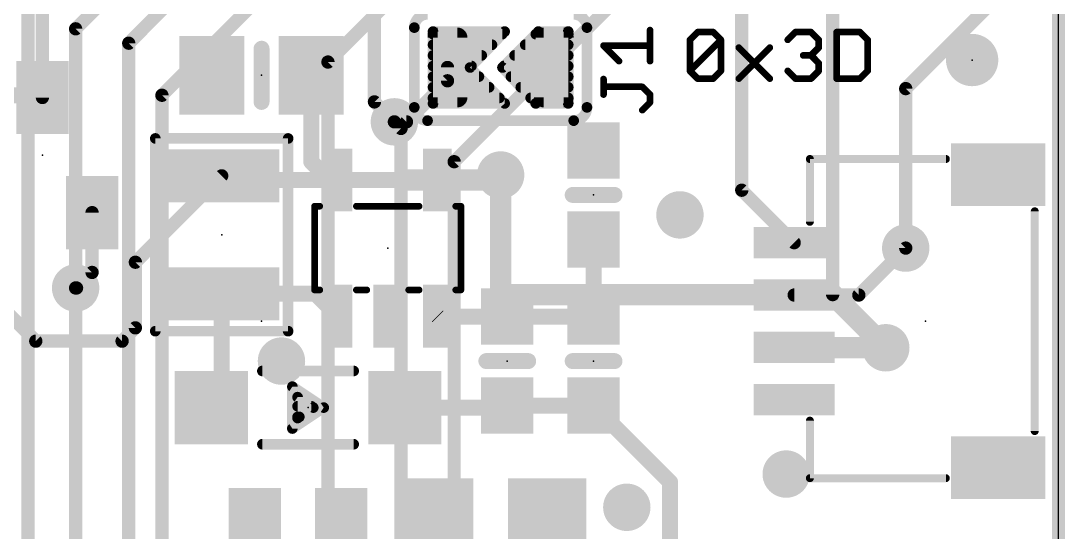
# Model space of a CAD drawing. Extents: x -0.1 to 30.6, y -5.2 to 35.7.
# Drawn here: x 10.64 to 30.61, y 11.21 to 20.98 of the extents above; entities that cross this region are included whole.
import ezdxf

# ---------------------------------------------------------------- set-up
doc = ezdxf.new("R2010")
doc.units = 0
for name, color, linetype in [('1', 12, 'CONTINUOUS'), ('16', 5, 'CONTINUOUS'), ('18', 110, 'CONTINUOUS'), ('20', 53, 'CONTINUOUS'), ('21', 40, 'CONTINUOUS'), ('23', 40, 'CONTINUOUS'), ('24', 6, 'CONTINUOUS')]:
    doc.layers.add(name, color=color, linetype=linetype)

# ---------------------------------------------------------------- blocks, each defined once
blk = doc.blocks.new('RECT')
blk.add_solid([(-0.5, -0.5), (0.5, -0.5), (-0.5, 0.5), (0.5, 0.5)])
blk = doc.blocks.new('PIE')
at = {"const_width": 0.5}
blk.add_lwpolyline([(0, -0.25, 1), (0, 0.25, 1), (0, -0.25)], format="xyb", dxfattribs=at)
blk = doc.blocks.new('RECT121920X243840R50')
at = {"const_width": 0.1905}
blk.add_lwpolyline([(0.2858, -0.5715), (0.2858, 0.5715, 0.4142), (0.1905, 0.6668), (-0.1905, 0.6668, 0.4142), (-0.2858, 0.5715), (-0.2858, -0.5715, 0.4142), (-0.1905, -0.6668), (0.1905, -0.6668, 0.4142)], format="xyb", close=True, dxfattribs=at)
blk.add_solid([(-0.2159, -0.5969), (0.2159, -0.5969), (-0.2159, 0.5969), (0.2159, 0.5969)])
blk = doc.blocks.new('ROUNDV')
at = {"const_width": 0.5}
blk.add_lwpolyline([(0, -0.25, 1), (0, 0.25, 1), (0, -0.25)], format="xyb", dxfattribs=at)

msp = doc.modelspace()

# ---------------------------------------------------------------- linework, layer by layer
at = {"layer": '1'}
for points, const_width in [([(30.48, 35.56), (30.48, -5.08)], 0.254), ([(24.423, 17.743), (24.423, 24.55)], 0.254), ([(17.399, 19.431), (17.399, 21.405)], 0.254), ([(11.049, 21.209), (11.049, 19.515)], 0.254), ([(19.889, 20.7752), (18.519, 20.7752)], 0.2032), ([(18.519, 20.7752), (18.519, 19.402)], 0.2032), ([(18.519, 20.7264), (19.842, 20.7264)], 0.2032), ([(19.2278, 20.0886), (19.889, 20.7752)], 0.2032), ([(19.8469, 20.0886), (20.5335, 20.7752)], 0.2032), ([(20.4847, 20.7264), (21.105, 20.7264)], 0.2032), ([(20.5335, 20.7752), (21.105, 20.7752)], 0.2032), ([(21.105, 20.7752), (21.105, 19.402)], 0.2032), ([(18.519, 20.5232), (19.6463, 20.5232)], 0.2032), ([(20.2815, 20.5232), (21.105, 20.5232)], 0.2032), ([(18.519, 20.32), (19.4506, 20.32)], 0.2032), ([(20.0783, 20.32), (21.105, 20.32)], 0.2032), ([(18.519, 20.1168), (19.255, 20.1168)], 0.2032), ([(18.796, 20.0886), (18.796, 19.8346)], 0.254), ([(19.889, 19.402), (19.2278, 20.0886)], 0.2032), ([(20.4835, 19.402), (19.8469, 20.0886)], 0.2032), ([(19.8751, 20.1168), (21.105, 20.1168)], 0.2032), ([(16.19, 18.288), (16.19, 19.939)], 0.3048), ([(18.519, 19.9136), (19.3963, 19.9136)], 0.2032), ([(20.0092, 19.9136), (21.105, 19.9136)], 0.2032), ([(18.796, 19.8346), (18.0114, 19.05)], 0.254), ([(18.519, 19.7104), (19.592, 19.7104)], 0.2032), ([(20.1976, 19.7104), (21.105, 19.7104)], 0.2032), ([(2.909, 19.558), (11.006, 19.558)], 0.3048), ([(11.006, 19.558), (11.049, 19.515)], 0.3048), ([(18.519, 19.5072), (19.7877, 19.5072)], 0.2032), ([(20.386, 19.5072), (21.105, 19.5072)], 0.2032), ([(17.78, 19.05), (17.399, 19.431)], 0.254), ([(18.519, 19.402), (19.889, 19.402)], 0.2032), ([(21.105, 19.402), (20.4835, 19.402)], 0.2032), ([(18.0114, 19.05), (17.78, 19.05)], 0.254), ([(16.5409, 17.9371), (16.19, 18.288)], 0.3048), ([(19.7151, 17.9371), (19.812, 18.034)], 0.4064), ([(12.827, 16.367), (14.478, 18.018)], 0.254), ([(14.478, 18.018), (14.5589, 17.9371)], 0.3048), ([(14.5589, 17.9371), (16.703, 17.9371)], 0.3048), ([(18.603, 17.9371), (16.5409, 17.9371)], 0.3048), ([(16.703, 17.9371), (18.034, 17.9371)], 0.3048), ([(18.034, 17.9371), (19.7151, 17.9371)], 0.4064), ([(18.034, 17.9371), (18.603, 17.9371)], 0.3048), ([(25.426, 16.74), (24.423, 17.743)], 0.254), ([(11.999, 16.172), (11.999, 17.315)], 0.254), ([(21.59, 16.803), (21.59, 15.328)], 0.3048), ([(27.559, 16.637), (26.662, 15.74)], 0.254), ([(12.827, 15.113), (12.827, 16.367)], 0.254), ([(11.999, 16.172), (11.702, 15.875)], 0.254), ([(11.684, 15.875), (11.702, 15.875)], 0.254), ([(10.041, 15.74), (10.922, 14.859)], 0.254), ([(16.2759, 15.764), (14.478, 15.764)], 0.3048), ([(14.478, 15.764), (14.478, 13.788)], 0.3048), ([(16.703, 15.3369), (16.2759, 15.764)], 0.3048), ([(26.662, 15.74), (25.426, 15.74)], 0.254), ([(18.6119, 15.328), (18.603, 15.3369)], 0.3048), ([(19.939, 15.328), (18.6119, 15.328)], 0.3048), ([(21.59, 15.328), (19.939, 15.328)], 0.3048), ([(12.573, 14.859), (12.827, 15.113)], 0.254), ([(10.922, 14.859), (12.573, 14.859)], 0.254), ([(25.434, 14.732), (25.426, 14.74)], 0.4064), ([(27.178, 14.732), (25.434, 14.732)], 0.4064), ([(14.478, 13.788), (14.279, 13.589)], 0.3048), ([(19.939, 13.628), (19.9, 13.589)], 0.3048), ([(19.939, 13.628), (21.59, 13.628)], 0.3048), ([(21.59, 13.628), (23.053, 12.165)], 0.3048), ([(19.9, 13.589), (17.979, 13.589)], 0.3048), ([(23.053, 12.165), (23.053, 9.779)], 0.3048)]:
    msp.add_lwpolyline(points, dxfattribs=dict(at, const_width=const_width))
for points, const_width in [([(18.519, 20.826, 1), (18.519, 20.7244)], 0.1016), ([(18.5698, 20.7752, 1), (18.4682, 20.7752)], 0.1016), ([(18.519, 20.7772, 1), (18.519, 20.6756)], 0.1016), ([(19.842, 20.6756, 1), (19.842, 20.7772)], 0.1016), ([(19.9256, 20.74, 1), (19.8524, 20.8104)], 0.1016), ([(19.889, 20.7244, 1), (19.889, 20.826)], 0.1016), ([(20.4847, 20.7772, 1), (20.4847, 20.6756)], 0.1016), ([(20.5335, 20.826, 1), (20.5335, 20.7244)], 0.1016), ([(20.5694, 20.7393, 1), (20.4976, 20.8111)], 0.1016), ([(21.1558, 20.7752, 1), (21.0542, 20.7752)], 0.1016), ([(21.105, 20.7244, 1), (21.105, 20.826)], 0.1016), ([(21.105, 20.6756, 1), (21.105, 20.7772)], 0.1016), ([(18.519, 20.574, 1), (18.519, 20.4724)], 0.1016), ([(19.6463, 20.4724, 1), (19.6463, 20.574)], 0.1016), ([(20.2815, 20.574, 1), (20.2815, 20.4724)], 0.1016), ([(21.105, 20.4724, 1), (21.105, 20.574)], 0.1016), ([(18.519, 20.3708, 1), (18.519, 20.2692)], 0.1016), ([(19.4506, 20.2692, 1), (19.4506, 20.3708)], 0.1016), ([(20.0783, 20.3708, 1), (20.0783, 20.2692)], 0.1016), ([(21.105, 20.2692, 1), (21.105, 20.3708)], 0.1016), ([(18.519, 20.1676, 1), (18.519, 20.066)], 0.1016), ([(18.8595, 20.0886, 1), (18.7325, 20.0886)], 0.127), ([(19.2644, 20.1238, 1), (19.1912, 20.0534)], 0.1016), ([(19.1912, 20.1238, 1), (19.2644, 20.0534)], 0.1016), ([(19.255, 20.066, 1), (19.255, 20.1676)], 0.1016), ([(19.8842, 20.1231, 1), (19.8096, 20.0541)], 0.1016), ([(19.811, 20.1245, 1), (19.8828, 20.0527)], 0.1016), ([(19.8751, 20.1676, 1), (19.8751, 20.066)], 0.1016), ([(21.105, 20.066, 1), (21.105, 20.1676)], 0.1016), ([(16.2662, 19.939, 1), (16.1138, 19.939)], 0.1524), ([(18.519, 19.9644, 1), (18.519, 19.8628)], 0.1016), ([(19.3963, 19.8628, 1), (19.3963, 19.9644)], 0.1016), ([(20.0092, 19.9644, 1), (20.0092, 19.8628)], 0.1016), ([(21.105, 19.8628, 1), (21.105, 19.9644)], 0.1016), ([(18.519, 19.7612, 1), (18.519, 19.6596)], 0.1016), ([(18.7325, 19.8346, 1), (18.8595, 19.8346)], 0.127), ([(18.8409, 19.7897, 1), (18.7511, 19.8795)], 0.127), ([(19.592, 19.6596, 1), (19.592, 19.7612)], 0.1016), ([(20.1976, 19.7612, 1), (20.1976, 19.6596)], 0.1016), ([(21.105, 19.6596, 1), (21.105, 19.7612)], 0.1016), ([(11.0599, 19.6119, 1), (10.9521, 19.5041)], 0.1524), ([(10.9951, 19.4611, 1), (11.1029, 19.5689)], 0.1524), ([(10.9855, 19.515, 1), (11.1125, 19.515)], 0.127), ([(11.006, 19.4818, 1), (11.006, 19.6342)], 0.1524), ([(18.519, 19.558, 1), (18.519, 19.4564)], 0.1016), ([(19.7877, 19.4564, 1), (19.7877, 19.558)], 0.1016), ([(20.386, 19.558, 1), (20.386, 19.4564)], 0.1016), ([(21.105, 19.4564, 1), (21.105, 19.558)], 0.1016), ([(17.4439, 19.4759, 1), (17.3541, 19.3861)], 0.127), ([(17.3355, 19.431, 1), (17.4625, 19.431)], 0.127), ([(18.519, 19.4528, 1), (18.519, 19.3512)], 0.1016), ([(18.4682, 19.402, 1), (18.5698, 19.402)], 0.1016), ([(19.8524, 19.3668, 1), (19.9256, 19.4372)], 0.1016), ([(19.889, 19.3512, 1), (19.889, 19.4528)], 0.1016), ([(20.4835, 19.4528, 1), (20.4835, 19.3512)], 0.1016), ([(20.4462, 19.3675, 1), (20.5208, 19.4365)], 0.1016), ([(21.0542, 19.402, 1), (21.1558, 19.402)], 0.1016), ([(21.105, 19.3512, 1), (21.105, 19.4528)], 0.1016), ([(17.78, 19.1135, 1), (17.78, 18.9865)], 0.127), ([(18.0114, 18.9865, 1), (18.0114, 19.1135)], 0.127), ([(17.7351, 19.0051, 1), (17.8249, 19.0949)], 0.127), ([(17.9665, 19.0949, 1), (18.0563, 19.0051)], 0.127), ([(16.2439, 18.3419, 1), (16.1361, 18.2341)], 0.1524), ([(16.1138, 18.288, 1), (16.2662, 18.288)], 0.1524), ([(19.8838, 17.9622, 1), (19.7402, 18.1058)], 0.2032), ([(14.5319, 18.0719, 1), (14.4241, 17.9641)], 0.1524), ([(14.5229, 17.9731, 1), (14.4331, 18.0629)], 0.127), ([(14.5589, 18.0133, 1), (14.5589, 17.8609)], 0.1524), ([(14.505, 17.8832, 1), (14.6128, 17.991)], 0.1524), ([(16.5409, 18.0133, 1), (16.5409, 17.8609)], 0.1524), ([(16.487, 17.8832, 1), (16.5948, 17.991)], 0.1524), ([(16.703, 18.0133, 1), (16.703, 17.8609)], 0.1524), ([(16.703, 17.8609, 1), (16.703, 18.0133)], 0.1524), ([(18.034, 18.0387, 1), (18.034, 17.8355)], 0.2032), ([(18.034, 18.0133, 1), (18.034, 17.8609)], 0.1524), ([(18.034, 17.8609, 1), (18.034, 18.0133)], 0.1524), ([(18.603, 17.8609, 1), (18.603, 18.0133)], 0.1524), ([(18.603, 17.8609, 1), (18.603, 18.0133)], 0.1524), ([(19.6433, 18.0089, 1), (19.7869, 17.8653)], 0.2032), ([(19.7151, 17.8355, 1), (19.7151, 18.0387)], 0.2032), ([(24.4679, 17.7879, 1), (24.3781, 17.6981)], 0.127), ([(24.3595, 17.743, 1), (24.4865, 17.743)], 0.127), ([(12.0625, 17.315, 1), (11.9355, 17.315)], 0.127), ([(21.6662, 16.803, 1), (21.5138, 16.803)], 0.1524), ([(25.3811, 16.6951, 1), (25.4709, 16.7849)], 0.127), ([(27.6039, 16.5921, 1), (27.5141, 16.6819)], 0.127), ([(12.8905, 16.367, 1), (12.7635, 16.367)], 0.127), ([(12.7821, 16.4119, 1), (12.8719, 16.3221)], 0.127), ([(11.9355, 16.172, 1), (12.0625, 16.172)], 0.127), ([(12.0439, 16.1271, 1), (11.9541, 16.2169)], 0.127), ([(11.684, 15.9385, 1), (11.684, 15.8115)], 0.127), ([(11.6571, 15.9199, 1), (11.7469, 15.8301)], 0.127), ([(11.702, 15.8115, 1), (11.702, 15.9385)], 0.127), ([(14.478, 15.8402, 1), (14.478, 15.6878)], 0.1524), ([(14.5542, 15.764, 1), (14.4018, 15.764)], 0.1524), ([(16.3298, 15.8179, 1), (16.222, 15.7101)], 0.1524), ([(16.2759, 15.6878, 1), (16.2759, 15.8402)], 0.1524), ([(25.426, 15.8035, 1), (25.426, 15.6765)], 0.127), ([(26.6171, 15.7849, 1), (26.7069, 15.6951)], 0.127), ([(26.662, 15.6765, 1), (26.662, 15.8035)], 0.127), ([(16.6491, 15.283, 1), (16.7569, 15.3908)], 0.1524), ([(18.6569, 15.3908, 1), (18.5491, 15.283)], 0.1524), ([(18.6119, 15.4042, 1), (18.6119, 15.2518)], 0.1524), ([(18.558, 15.2741, 1), (18.6658, 15.3819)], 0.1524), ([(19.939, 15.4042, 1), (19.939, 15.2518)], 0.1524), ([(19.939, 15.2518, 1), (19.939, 15.4042)], 0.1524), ([(21.5138, 15.328, 1), (21.6662, 15.328)], 0.1524), ([(21.59, 15.2518, 1), (21.59, 15.4042)], 0.1524), ([(12.8719, 15.0681, 1), (12.7821, 15.1579)], 0.127), ([(10.922, 14.9225, 1), (10.922, 14.7955)], 0.127), ([(12.573, 14.7955, 1), (12.573, 14.9225)], 0.127), ([(12.7635, 15.113, 1), (12.8905, 15.113)], 0.127), ([(10.8771, 14.8141, 1), (10.9669, 14.9039)], 0.127), ([(12.5281, 14.9039, 1), (12.6179, 14.8141)], 0.127), ([(25.4978, 14.8118, 1), (25.3542, 14.6682)], 0.2032), ([(25.434, 14.8336, 1), (25.434, 14.6304)], 0.2032), ([(25.3622, 14.6602, 1), (25.5058, 14.8038)], 0.2032), ([(27.178, 14.6304, 1), (27.178, 14.8336)], 0.2032), ([(14.4018, 13.788, 1), (14.5542, 13.788)], 0.1524), ([(14.5319, 13.7341, 1), (14.4241, 13.8419)], 0.1524), ([(19.939, 13.7042, 1), (19.939, 13.5518)], 0.1524), ([(19.9929, 13.5741, 1), (19.8851, 13.6819)], 0.1524), ([(21.6439, 13.6819, 1), (21.5361, 13.5741)], 0.1524), ([(21.59, 13.5518, 1), (21.59, 13.7042)], 0.1524), ([(14.2251, 13.6429, 1), (14.3329, 13.5351)], 0.1524), ([(17.979, 13.6652, 1), (17.979, 13.5128)], 0.1524), ([(19.8461, 13.6429, 1), (19.9539, 13.5351)], 0.1524), ([(19.9, 13.5128, 1), (19.9, 13.6652)], 0.1524), ([(23.1292, 12.165, 1), (22.9768, 12.165)], 0.1524), ([(22.9991, 12.1111, 1), (23.1069, 12.2189)], 0.1524)]:
    msp.add_lwpolyline(points, format="xyb", dxfattribs=dict(at, const_width=const_width))
at = {"layer": '16'}
for points, const_width in [([(30.48, 35.56), (30.48, -5.08)], 0.254), ([(12.7, 20.5526), (20.7224, 28.575)], 0.254), ([(13.335, 19.558), (19.4644, 25.6874)], 0.254), ([(11.684, 20.828), (15.24, 24.384)], 0.254), ([(26.162, 24.384), (26.162, 15.748)], 0.254), ([(24.003, 23.368), (18.923, 18.288)], 0.254), ([(16.51, 20.193), (18.9357, 22.6187)], 0.254), ([(29.21, 21.336), (27.559, 19.685)], 0.254), ([(10.7736, 21.1778), (10.7736, 5.2284)], 0.254), ([(11.684, 15.875), (11.684, 20.828)], 0.254), ([(12.7, 20.5526), (12.7, 9.525)], 0.254), ([(16.51, 20.193), (16.51, 3.302)], 0.254), ([(27.559, 19.685), (27.559, 16.637)], 0.254), ([(13.335, 19.558), (13.335, 10.5059)], 0.254), ([(17.907, 18.923), (17.78, 19.05)], 0.254), ([(17.907, 18.923), (17.907, 7.493)], 0.254), ([(18.923, 8.763), (18.923, 18.288)], 0.254), ([(19.812, 18.034), (19.812, 15.748)], 0.4064), ([(11.684, 15.875), (11.684, 5.461)], 0.254), ([(19.812, 15.748), (26.162, 15.748)], 0.4064), ([(26.162, 15.748), (27.178, 14.732)], 0.4064)]:
    msp.add_lwpolyline(points, dxfattribs=dict(at, const_width=const_width))
for points, const_width in [([(11.7475, 20.828, 1), (11.6205, 20.828)], 0.127), ([(11.6391, 20.8729, 1), (11.7289, 20.7831)], 0.127), ([(12.7635, 20.5526, 1), (12.6365, 20.5526)], 0.127), ([(12.6551, 20.5975, 1), (12.7449, 20.5077)], 0.127), ([(16.5735, 20.193, 1), (16.4465, 20.193)], 0.127), ([(16.4651, 20.2379, 1), (16.5549, 20.1481)], 0.127), ([(27.6225, 19.685, 1), (27.4955, 19.685)], 0.127), ([(27.5141, 19.7299, 1), (27.6039, 19.6401)], 0.127), ([(13.3985, 19.558, 1), (13.2715, 19.558)], 0.127), ([(13.2901, 19.6029, 1), (13.3799, 19.5131)], 0.127), ([(17.8249, 19.0949, 1), (17.7351, 19.0051)], 0.127), ([(17.9705, 18.923, 1), (17.8435, 18.923)], 0.127), ([(17.8621, 18.8781, 1), (17.9519, 18.9679)], 0.127), ([(18.9865, 18.288, 1), (18.8595, 18.288)], 0.127), ([(18.8781, 18.3329, 1), (18.9679, 18.2431)], 0.127), ([(19.9136, 18.034, 1), (19.7104, 18.034)], 0.2032), ([(27.4955, 16.637, 1), (27.6225, 16.637)], 0.127), ([(11.7475, 15.875, 1), (11.6205, 15.875)], 0.127), ([(11.6205, 15.875, 1), (11.7475, 15.875)], 0.127), ([(19.812, 15.8496, 1), (19.812, 15.6464)], 0.2032), ([(19.7104, 15.748, 1), (19.9136, 15.748)], 0.2032), ([(26.2338, 15.8198, 1), (26.0902, 15.6762)], 0.2032), ([(26.0985, 15.748, 1), (26.2255, 15.748)], 0.127), ([(26.162, 15.6464, 1), (26.162, 15.8496)], 0.2032), ([(27.1062, 14.6602, 1), (27.2498, 14.8038)], 0.2032)]:
    msp.add_lwpolyline(points, format="xyb", dxfattribs=dict(at, const_width=const_width))
at = {"layer": '20'}
msp.add_line((30.48, -3.81), (30.48, 33.02), dxfattribs=at)
at = {"layer": '21'}
for points, const_width in [([(18.415, 21.1046, 0.4142), (18.161, 20.8506)], 0.2032), ([(21.463, 20.8506, 0.4142), (21.209, 21.1046)], 0.2032), ([(18.2118, 20.8506, 1), (18.1102, 20.8506)], 0.1016), ([(18.1102, 20.8506, 1), (18.2118, 20.8506)], 0.1016), ([(21.5138, 20.8506, 1), (21.4122, 20.8506)], 0.1016), ([(21.4122, 20.8506, 1), (21.5138, 20.8506)], 0.1016), ([(22.7012, 20.8032, 1), (22.6378, 20.8032)], 0.0635), ([(23.5798, 20.797, 1), (23.5798, 20.7335)], 0.0635), ([(23.6022, 20.7428, 1), (23.5573, 20.7877)], 0.0635), ([(23.8988, 20.7877, 1), (23.8539, 20.7428)], 0.0635), ([(23.8764, 20.7335, 1), (23.8764, 20.797)], 0.0635), ([(25.4508, 20.797, 1), (25.4508, 20.7335)], 0.0635), ([(25.4733, 20.7428, 1), (25.4284, 20.7877)], 0.0635), ([(25.7699, 20.7877, 1), (25.725, 20.7428)], 0.0635), ([(25.7474, 20.7335, 1), (25.7474, 20.797)], 0.0635), ([(26.2698, 20.7653, 1), (26.2063, 20.7653)], 0.0635), ([(26.2381, 20.797, 1), (26.2381, 20.7335)], 0.0635), ([(26.7054, 20.7877, 1), (26.6605, 20.7428)], 0.0635), ([(26.6829, 20.7335, 1), (26.6829, 20.797)], 0.0635), ([(15.3162, 20.447, 1), (15.1638, 20.447)], 0.1524), ([(21.7797, 20.5383, 1), (21.7797, 20.4748)], 0.0635), ([(21.8022, 20.529, 1), (21.7573, 20.4841)], 0.0635), ([(22.6695, 20.4748, 1), (22.6695, 20.5383)], 0.0635), ([(23.409, 20.6394, 1), (23.454, 20.5945)], 0.0635), ([(23.4632, 20.617, 1), (23.3998, 20.617)], 0.0635), ([(24.0564, 20.617, 1), (23.9929, 20.617)], 0.0635), ([(24.0471, 20.5945, 1), (24.0022, 20.6394)], 0.0635), ([(24.0022, 20.5945, 1), (24.0471, 20.6394)], 0.0635), ([(25.2801, 20.6394, 1), (25.325, 20.5945)], 0.0635), ([(25.9275, 20.617, 1), (25.864, 20.617)], 0.0635), ([(25.8733, 20.5945, 1), (25.9182, 20.6394)], 0.0635), ([(26.863, 20.617, 1), (26.7995, 20.617)], 0.0635), ([(26.8088, 20.5945, 1), (26.8537, 20.6394)], 0.0635), ([(24.3895, 20.4911, 1), (24.3446, 20.4462)], 0.0635), ([(24.9826, 20.4462, 1), (24.9377, 20.4911)], 0.0635), ([(25.5991, 20.3521, 1), (25.5991, 20.2886)], 0.0635), ([(25.7699, 20.3428, 1), (25.725, 20.2979)], 0.0635), ([(25.725, 20.3428, 1), (25.7699, 20.2979)], 0.0635), ([(25.7474, 20.2886, 1), (25.7474, 20.3521)], 0.0635), ([(25.864, 20.4687, 1), (25.9275, 20.4687)], 0.0635), ([(25.9182, 20.4462, 1), (25.8733, 20.4911)], 0.0635), ([(22.0539, 20.1875, 1), (22.0988, 20.2324)], 0.0635), ([(22.6378, 20.21, 1), (22.7012, 20.21)], 0.0635), ([(25.9275, 20.1721, 1), (25.864, 20.1721)], 0.0635), ([(25.8733, 20.1496, 1), (25.9182, 20.1945)], 0.0635), ([(23.454, 20.0462, 1), (23.409, 20.0013)], 0.0635), ([(23.409, 20.0462, 1), (23.454, 20.0013)], 0.0635), ([(23.3998, 20.0238, 1), (23.4632, 20.0238)], 0.0635), ([(23.9929, 20.0238, 1), (24.0564, 20.0238)], 0.0635), ([(24.0471, 20.0013, 1), (24.0022, 20.0462)], 0.0635), ([(25.325, 20.0462, 1), (25.2801, 20.0013)], 0.0635), ([(25.864, 20.0238, 1), (25.9275, 20.0238)], 0.0635), ([(25.9182, 20.0013, 1), (25.8733, 20.0462)], 0.0635), ([(26.7995, 20.0238, 1), (26.863, 20.0238)], 0.0635), ([(26.8537, 20.0013, 1), (26.8088, 20.0462)], 0.0635), ([(21.7797, 19.7511, 1), (21.7797, 19.6876)], 0.0635), ([(21.8115, 19.8676, 1), (21.748, 19.8676)], 0.0635), ([(22.5437, 19.7418, 1), (22.4988, 19.6969)], 0.0635), ([(22.5212, 19.6876, 1), (22.5212, 19.7511)], 0.0635), ([(23.5798, 19.9073, 1), (23.5798, 19.8438)], 0.0635), ([(23.5573, 19.853, 1), (23.6022, 19.898)], 0.0635), ([(23.8539, 19.898, 1), (23.8988, 19.853)], 0.0635), ([(23.8764, 19.8438, 1), (23.8764, 19.9073)], 0.0635), ([(24.3446, 19.898, 1), (24.3895, 19.853)], 0.0635), ([(24.9377, 19.853, 1), (24.9826, 19.898)], 0.0635), ([(25.4508, 19.9073, 1), (25.4508, 19.8438)], 0.0635), ([(25.4284, 19.853, 1), (25.4733, 19.898)], 0.0635), ([(25.725, 19.898, 1), (25.7699, 19.853)], 0.0635), ([(25.7474, 19.8438, 1), (25.7474, 19.9073)], 0.0635), ([(26.2063, 19.8755, 1), (26.2698, 19.8755)], 0.0635), ([(26.2381, 19.9073, 1), (26.2381, 19.8438)], 0.0635), ([(26.6605, 19.898, 1), (26.7054, 19.853)], 0.0635), ([(26.6829, 19.8438, 1), (26.6829, 19.9073)], 0.0635), ([(21.748, 19.571, 1), (21.8115, 19.571)], 0.0635), ([(22.7012, 19.571, 1), (22.6378, 19.571)], 0.0635), ([(22.647, 19.5486, 1), (22.692, 19.5935)], 0.0635), ([(15.1638, 19.431, 1), (15.3162, 19.431)], 0.1524), ([(18.161, 19.3266, 0.4142), (18.415, 19.0726)], 0.2032), ([(18.2118, 19.3266, 1), (18.1102, 19.3266)], 0.1016), ([(18.1102, 19.3266, 1), (18.2118, 19.3266)], 0.1016), ([(21.209, 19.0726, 0.4142), (21.463, 19.3266)], 0.2032), ([(21.5138, 19.3266, 1), (21.4122, 19.3266)], 0.1016), ([(21.4122, 19.3266, 1), (21.5138, 19.3266)], 0.1016), ([(22.6378, 19.4228, 1), (22.7012, 19.4228)], 0.0635), ([(22.692, 19.4003, 1), (22.647, 19.4452)], 0.0635), ([(18.415, 19.1234, 1), (18.415, 19.0218)], 0.1016), ([(18.415, 19.0218, 1), (18.415, 19.1234)], 0.1016), ([(21.209, 19.1234, 1), (21.209, 19.0218)], 0.1016), ([(21.209, 19.0218, 1), (21.209, 19.1234)], 0.1016), ([(22.4988, 19.2969, 1), (22.5437, 19.252)], 0.0635), ([(13.2588, 18.7325, 1), (13.1572, 18.7325)], 0.1016), ([(13.208, 18.7833, 1), (13.208, 18.6817)], 0.1016), ([(15.7988, 18.7325, 1), (15.6972, 18.7325)], 0.1016), ([(15.748, 18.6817, 1), (15.748, 18.7833)], 0.1016), ([(25.7641, 18.34, 1), (25.6879, 18.34)], 0.0762), ([(25.726, 18.3781, 1), (25.726, 18.3019)], 0.0762), ([(28.326, 18.3019, 1), (28.326, 18.3781)], 0.0762), ([(21.19, 17.7292, 1), (21.19, 17.5768)], 0.1524), ([(21.99, 17.5768, 1), (21.99, 17.7292)], 0.1524), ([(16.253, 17.4688, 1), (16.253, 17.4053)], 0.0635), ([(16.2847, 17.437, 1), (16.2213, 17.437)], 0.0635), ([(16.353, 17.4053, 1), (16.353, 17.4688)], 0.0635), ([(17.053, 17.4688, 1), (17.053, 17.4053)], 0.0635), ([(18.253, 17.4053, 1), (18.253, 17.4688)], 0.0635), ([(18.953, 17.4688, 1), (18.953, 17.4053)], 0.0635), ([(19.0847, 17.437, 1), (19.0213, 17.437)], 0.0635), ([(19.053, 17.4053, 1), (19.053, 17.4688)], 0.0635), ([(30.0641, 17.34, 1), (29.9879, 17.34)], 0.0762), ([(25.6879, 17.14, 1), (25.7641, 17.14)], 0.0762), ([(16.253, 15.8688, 1), (16.253, 15.8053)], 0.0635), ([(16.2213, 15.837, 1), (16.2847, 15.837)], 0.0635), ([(16.353, 15.8053, 1), (16.353, 15.8688)], 0.0635), ([(17.053, 15.8688, 1), (17.053, 15.8053)], 0.0635), ([(17.253, 15.8053, 1), (17.253, 15.8688)], 0.0635), ([(18.053, 15.8688, 1), (18.053, 15.8053)], 0.0635), ([(18.253, 15.8053, 1), (18.253, 15.8688)], 0.0635), ([(18.953, 15.8688, 1), (18.953, 15.8053)], 0.0635), ([(19.0213, 15.837, 1), (19.0847, 15.837)], 0.0635), ([(19.053, 15.8053, 1), (19.053, 15.8688)], 0.0635), ([(13.208, 15.1003, 1), (13.208, 14.9987)], 0.1016), ([(13.1572, 15.0495, 1), (13.2588, 15.0495)], 0.1016), ([(15.6972, 15.0495, 1), (15.7988, 15.0495)], 0.1016), ([(15.748, 14.9987, 1), (15.748, 15.1003)], 0.1016), ([(19.539, 14.5542, 1), (19.539, 14.4018)], 0.1524), ([(20.339, 14.4018, 1), (20.339, 14.5542)], 0.1524), ([(21.19, 14.5542, 1), (21.19, 14.4018)], 0.1524), ([(21.99, 14.4018, 1), (21.99, 14.5542)], 0.1524), ([(15.256, 14.3398, 1), (15.256, 14.2382)], 0.1016), ([(17.002, 14.2382, 1), (17.002, 14.3398)], 0.1016), ([(15.8798, 13.989, 1), (15.7782, 13.989)], 0.1016), ([(15.8572, 14.0313, 1), (15.8008, 13.9467)], 0.1016), ([(15.9798, 13.789, 1), (15.8782, 13.789)], 0.1016), ([(15.9572, 13.8313, 1), (15.9008, 13.7467)], 0.1016), ([(15.929, 13.6652, 1), (15.929, 13.5636)], 0.1016), ([(16.1909, 13.5636, 1), (16.1909, 13.6652)], 0.1016), ([(16.2572, 13.5467, 1), (16.2008, 13.6313)], 0.1016), ([(16.2008, 13.5467, 1), (16.2572, 13.6313)], 0.1016), ([(16.4572, 13.5467, 1), (16.4008, 13.6313)], 0.1016), ([(16.4008, 13.5467, 1), (16.4572, 13.6313)], 0.1016), ([(15.929, 13.462, 1), (15.929, 13.3604)], 0.1016), ([(15.9008, 13.4313, 1), (15.9572, 13.3467)], 0.1016), ([(15.8782, 13.389, 1), (15.9798, 13.389)], 0.1016), ([(15.9623, 13.3604, 1), (15.9623, 13.462)], 0.1016), ([(25.7641, 13.34, 1), (25.6879, 13.34)], 0.0762), ([(15.8008, 13.2313, 1), (15.8572, 13.1467)], 0.1016), ([(15.7782, 13.189, 1), (15.8798, 13.189)], 0.1016), ([(15.256, 12.9398, 1), (15.256, 12.8382)], 0.1016), ([(17.002, 12.8382, 1), (17.002, 12.9398)], 0.1016), ([(29.9879, 13.14, 1), (30.0641, 13.14)], 0.0762), ([(25.726, 12.2781, 1), (25.726, 12.2019)], 0.0762), ([(25.6879, 12.24, 1), (25.7641, 12.24)], 0.0762), ([(28.326, 12.2019, 1), (28.326, 12.2781)], 0.0762)]:
    msp.add_lwpolyline(points, format="xyb", dxfattribs=dict(at, const_width=const_width))
for points, const_width in [([(18.161, 20.8506), (18.161, 19.3266)], 0.2032), ([(21.463, 20.8506), (21.463, 19.3266)], 0.2032), ([(22.6695, 20.21), (22.6695, 20.8032)], 0.127), ([(23.4315, 20.617), (23.5798, 20.7653)], 0.127), ([(23.5798, 20.7653), (23.8764, 20.7653)], 0.127), ([(23.8764, 20.7653), (24.0247, 20.617)], 0.127), ([(25.3025, 20.617), (25.4508, 20.7653)], 0.127), ([(25.4508, 20.7653), (25.7474, 20.7653)], 0.127), ([(25.7474, 20.7653), (25.8957, 20.617)], 0.127), ([(26.2381, 20.7653), (26.2381, 19.8755)], 0.127), ([(26.6829, 20.7653), (26.2381, 20.7653)], 0.127), ([(26.8312, 20.617), (26.6829, 20.7653)], 0.127), ([(15.24, 19.431), (15.24, 20.447)], 0.3048), ([(22.0763, 20.21), (21.7797, 20.5066)], 0.127), ([(21.7797, 20.5066), (22.6695, 20.5066)], 0.127), ([(23.4315, 20.0238), (23.4315, 20.617)], 0.127), ([(23.4315, 20.0238), (24.0247, 20.617)], 0.127), ([(24.0247, 20.617), (24.0247, 20.0238)], 0.127), ([(25.8957, 20.617), (25.8957, 20.4687)], 0.127), ([(26.8312, 20.0238), (26.8312, 20.617)], 0.127), ([(24.367, 20.4687), (24.9602, 19.8755)], 0.127), ([(24.367, 19.8755), (24.9602, 20.4687)], 0.127), ([(25.7474, 20.3204), (25.5991, 20.3204)], 0.127), ([(25.8957, 20.4687), (25.7474, 20.3204)], 0.127), ([(25.7474, 20.3204), (25.8957, 20.1721)], 0.127), ([(25.8957, 20.1721), (25.8957, 20.0238)], 0.127), ([(23.5798, 19.8755), (23.4315, 20.0238)], 0.127), ([(24.0247, 20.0238), (23.8764, 19.8755)], 0.127), ([(25.4508, 19.8755), (25.3025, 20.0238)], 0.127), ([(25.8957, 20.0238), (25.7474, 19.8755)], 0.127), ([(26.6829, 19.8755), (26.8312, 20.0238)], 0.127), ([(21.7797, 19.571), (21.7797, 19.8676)], 0.127), ([(22.5212, 19.7193), (21.7797, 19.7193)], 0.127), ([(22.6695, 19.571), (22.5212, 19.7193)], 0.127), ([(23.8764, 19.8755), (23.5798, 19.8755)], 0.127), ([(25.7474, 19.8755), (25.4508, 19.8755)], 0.127), ([(26.2381, 19.8755), (26.6829, 19.8755)], 0.127), ([(22.6695, 19.4228), (22.6695, 19.571)], 0.127), ([(22.5212, 19.2745), (22.6695, 19.4228)], 0.127), ([(21.209, 19.0726), (18.415, 19.0726)], 0.2032), ([(13.208, 15.0495), (13.208, 18.7325)], 0.2032), ([(13.208, 18.7325), (15.748, 18.7325)], 0.2032), ([(15.748, 18.7325), (15.748, 15.0495)], 0.2032), ([(25.726, 17.14), (25.726, 18.34)], 0.1524), ([(25.726, 18.34), (28.326, 18.34)], 0.1524), ([(21.99, 17.653), (21.19, 17.653)], 0.3048), ([(16.353, 17.437), (16.253, 17.437)], 0.127), ([(16.253, 17.437), (16.253, 15.837)], 0.127), ([(17.053, 17.437), (18.253, 17.437)], 0.127), ([(18.953, 17.437), (19.053, 17.437)], 0.127), ([(19.053, 17.437), (19.053, 15.837)], 0.127), ([(30.026, 13.14), (30.026, 17.34)], 0.1524), ([(16.253, 15.837), (16.353, 15.837)], 0.127), ([(17.053, 15.837), (17.253, 15.837)], 0.127), ([(18.053, 15.837), (18.253, 15.837)], 0.127), ([(19.053, 15.837), (18.953, 15.837)], 0.127), ([(15.748, 15.0495), (13.208, 15.0495)], 0.2032), ([(20.339, 14.478), (19.539, 14.478)], 0.3048), ([(21.19, 14.478), (21.99, 14.478)], 0.3048), ([(15.256, 14.289), (17.002, 14.289)], 0.2032), ([(15.829, 13.189), (15.829, 13.989)], 0.2032), ([(15.829, 13.989), (16.429, 13.589)], 0.2032), ([(15.929, 13.389), (15.929, 13.789)], 0.2032), ([(15.929, 13.789), (16.229, 13.589)], 0.2032), ([(16.429, 13.589), (15.829, 13.189)], 0.2032), ([(15.929, 13.6144), (16.1909, 13.6144)], 0.2032), ([(16.229, 13.589), (15.929, 13.389)], 0.2032), ([(15.929, 13.4112), (15.9623, 13.4112)], 0.2032), ([(25.726, 12.24), (25.726, 13.34)], 0.1524), ([(17.002, 12.889), (15.256, 12.889)], 0.2032), ([(28.326, 12.24), (25.726, 12.24)], 0.1524)]:
    msp.add_lwpolyline(points, dxfattribs=dict(at, const_width=const_width))
at = {"layer": '23'}
for p in [(28.829, 20.2311), (19.812, 20.0886), (15.24, 19.939), (11.049, 18.415), (21.59, 17.653), (14.478, 16.891), (17.653, 16.637), (27.94, 15.24), (19.939, 14.478), (21.59, 14.478), (16.129, 13.589)]:
    msp.add_point(p, dxfattribs=at)
at = {"layer": '24'}
msp.add_point((15.24, 15.24), dxfattribs=at)

# ---------------------------------------------------------------- block references
at = {"layer": '1', "rotation": 180}
for p in [(18.796, 20.0886), (20.828, 20.0886)]:
    msp.add_blockref('RECT121920X243840R50', p, dxfattribs=at)
at = {"layer": '1'}
for p, xscale, yscale, rotation in [((14.29, 19.939), 1.24, 1.5, 180), ((16.19, 19.939), 1.24, 1.5, 180), ((29.326, 18.04), 1.8, 1.2, 180), ((14.478, 18.018), 1.016, 2.2, 270), ((25.426, 16.74), 1.55, 0.6, 180), ((14.478, 15.764), 1.016, 2.2, 270), ((25.426, 15.74), 1.55, 0.6, 180), ((25.426, 14.74), 1.55, 0.6, 180), ((14.279, 13.589), 1.4, 1.4, 270), ((17.979, 13.589), 1.4, 1.4, 270), ((25.426, 13.74), 1.55, 0.6, 180), ((29.326, 12.44), 1.8, 1.2, 180), ((18.542, 11.618), 1.24, 1.5, 270), ((20.701, 11.618), 1.24, 1.5, 270)]:
    msp.add_blockref('RECT', p, dxfattribs=dict(at, xscale=xscale, yscale=yscale, rotation=rotation))
msp.add_blockref('PIE', (28.829, 20.2311), dxfattribs=at)
at = {"layer": '1', "yscale": 1.4}
for p in [(11.049, 19.515), (11.999, 17.315)]:
    msp.add_blockref('RECT', p, dxfattribs=at)
at = {"layer": '1', "xscale": 1.075}
for p, rotation in [((21.59, 18.503), 270), ((21.59, 16.803), 270), ((19.939, 15.328), 270), ((21.59, 15.328), 90), ((19.939, 13.628), 270), ((21.59, 13.628), 90), ((15.113, 11.518), 270), ((16.764, 11.518), 270)]:
    msp.add_blockref('RECT', p, dxfattribs=dict(at, rotation=rotation))
at = {"layer": '1', "xscale": 0.55, "yscale": 1.2}
for p in [(16.703, 17.9371), (18.603, 17.9371), (16.703, 15.3369), (17.653, 15.3369), (18.603, 15.3369)]:
    msp.add_blockref('RECT', p, dxfattribs=at)
at = {"layer": '18', "xscale": 0.9064, "yscale": 0.9064}
for p in [(17.78, 19.05), (17.78, 19.05), (19.812, 18.034), (19.812, 18.034), (23.241, 17.272), (23.241, 17.272), (27.559, 16.637), (27.559, 16.637), (11.684, 15.875), (11.684, 15.875), (27.178, 14.732), (27.178, 14.732), (15.621, 14.478), (15.621, 14.478), (25.273, 12.319), (25.273, 12.319), (22.225, 11.684), (22.225, 11.684)]:
    msp.add_blockref('ROUNDV', p, dxfattribs=at)
at = {"layer": '21', "xscale": 0.2, "rotation": 180}
msp.add_blockref('RECT', (16.529, 13.589), dxfattribs=at)

doc.saveas('drawing.dxf')
